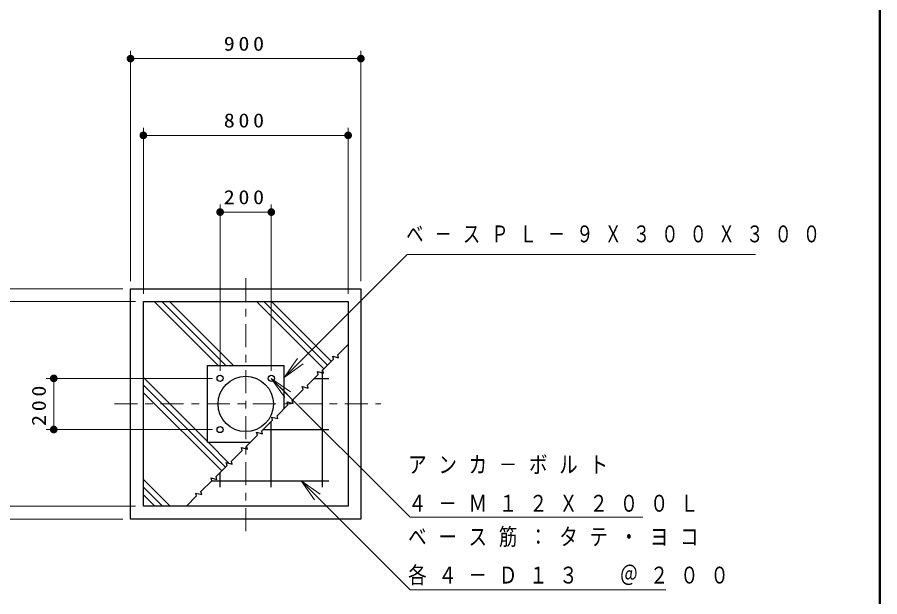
# Model space of a CAD drawing. Units: millimetres on the paper, with parts at other scales. Extents: x -365 to 10, y -38 to 257.
# Drawn here: x -112.3 to 0, y 40.7 to 116.3 of the extents above; entities that cross this region are included whole.
import ezdxf

# ---------------------------------------------------------------- set-up
doc = ezdxf.new("R2010")
doc.units = ezdxf.units.MM
doc.linetypes.add('USER2', pattern=[6, 3, -1, 1, -1])
doc.layers.add('LY_1', color=7, linetype='Continuous', lineweight=13)
doc.layers.add('LY_2', color=7, linetype='Continuous', lineweight=13)
doc.styles.add('ＭＳ ゴシック', font='')
doc.styles.get('ＭＳ ゴシック').set_extended_font_data('MS Gothic')

# ---------------------------------------------------------------- blocks, each defined once
blk = doc.blocks.new('filled_dot')
at = {"color": 0, "linetype": 'Continuous', "lineweight": -2, "const_width": 1.25}
blk.add_lwpolyline([(-0.625, 0, 1), (0.625, 0, 1)], format="xyb", close=True, dxfattribs=at)

msp = doc.modelspace()

# ---------------------------------------------------------------- linework, layer by layer
at = {"layer": 'LY_1'}
for p, q in [((-97.563, 81.862), (-97.563, 111.862)), ((-67.563, 81.862), (-67.563, 111.862)), ((-97.563, 110.862), (-67.563, 110.862)), ((-95.897, 80.196), (-95.897, 101.862)), ((-69.23, 80.196), (-69.23, 101.862)), ((-95.897, 100.862), (-69.23, 100.862)), ((-85.897, 70.196), (-85.897, 91.862)), ((-79.23, 70.196), (-79.23, 91.862)), ((-85.897, 90.862), (-79.23, 90.862)), ((-98.563, 80.862), (-128.563, 80.862)), ((-96.897, 79.196), (-118.563, 79.196)), ((-86.136, 70.862), (-94.469, 79.196)), ((-85.146, 70.862), (-93.479, 79.196)), ((-84.156, 70.862), (-92.489, 79.196)), ((-72.403, 70.423), (-81.176, 79.196)), ((-71.908, 70.918), (-80.186, 79.196)), ((-71.413, 71.413), (-79.196, 79.196)), ((-77.57, 69.305), (-75.802, 71.78)), ((-77.57, 69.305), (-75.449, 71.426)), ((-75.095, 71.073), (-77.57, 69.305)), ((-86.897, 69.196), (-108.563, 69.196)), ((-107.563, 62.529), (-107.563, 69.196)), ((-87.563, 60.976), (-95.897, 69.309)), ((-79.23, 69.196), (-77.109, 67.074)), ((-79.23, 69.196), (-76.755, 67.428)), ((-77.462, 66.721), (-79.23, 69.196)), ((-85.201, 57.624), (-95.897, 68.319)), ((-85.696, 57.129), (-95.897, 67.329)), ((-86.897, 62.529), (-108.563, 62.529)), ((-84.706, 58.119), (-87.45, 60.862)), ((-92.41, 52.529), (-95.897, 56.016)), ((-75.361, 55.862), (-73.24, 53.741)), ((-75.361, 55.862), (-72.887, 54.095)), ((-73.594, 53.388), (-75.361, 55.862)), ((-93.4, 52.529), (-95.897, 55.026)), ((-94.39, 52.529), (-95.897, 54.036)), ((-96.897, 52.529), (-118.563, 52.529)), ((-98.563, 50.862), (-128.563, 50.862))]:
    msp.add_line(p, q, dxfattribs=at)
at = {"layer": 'LY_1', "linetype": 'USER2'}
for p, q in [((-82.563, 49.274), (-82.563, 82.684)), ((-99.646, 65.862), (-64.952, 65.862))]:
    msp.add_line(p, q, dxfattribs=at)
at = {"layer": 'LY_1', "lineweight": 25}
for p, q in [((-97.563, 50.862), (-97.563, 80.862)), ((-97.563, 80.862), (-67.563, 80.862)), ((-67.563, 80.862), (-67.563, 50.862)), ((-95.897, 52.529), (-95.897, 79.196)), ((-95.897, 79.196), (-69.23, 79.196)), ((-69.23, 79.196), (-69.23, 52.529)), ((-87.563, 60.862), (-87.563, 70.862)), ((-87.563, 70.862), (-77.563, 70.862)), ((-77.563, 65.262), (-77.563, 70.862)), ((-72.563, 55.029), (-72.563, 70.262)), ((-73.63, 69.196), (-71.73, 69.196)), ((-79.23, 55.029), (-79.23, 63.596)), ((-80.297, 62.529), (-71.73, 62.529)), ((-87.563, 60.862), (-81.963, 60.862)), ((-85.897, 55.029), (-85.897, 56.929)), ((-86.963, 55.862), (-71.73, 55.862)), ((-69.23, 52.529), (-95.897, 52.529)), ((-67.563, 50.862), (-97.563, 50.862))]:
    msp.add_line(p, q, dxfattribs=at)
at = {"layer": 'LY_1'}
for points in [[(-77.57, 69.305), (-61.546, 85.329), (-16.165, 85.329)], [(-79.23, 69.196), (-61.134, 51.1), (-30.869, 51.1)], [(-75.361, 55.862), (-61.134, 41.635), (-27.869, 41.635)]]:
    msp.add_lwpolyline(points, dxfattribs=at)
at = {"layer": 'LY_1', "lineweight": 25}
msp.add_lwpolyline([(-90.297, 52.529), (-88.956, 53.87), (-89.059, 54.256), (-88.286, 54.049), (-88.39, 54.436), (-86.976, 55.85), (-87.079, 56.236), (-86.307, 56.029), (-86.41, 56.416), (-84.996, 57.83), (-85.099, 58.216), (-84.327, 58.009), (-84.43, 58.396), (-83.016, 59.81), (-83.119, 60.196), (-82.347, 59.989), (-82.45, 60.375), (-81.036, 61.79), (-81.14, 62.176), (-80.367, 61.969), (-80.47, 62.355), (-79.056, 63.77), (-79.16, 64.156), (-78.387, 63.949), (-78.49, 64.335), (-77.076, 65.749), (-77.18, 66.136), (-76.407, 65.929), (-76.511, 66.315), (-75.096, 67.729), (-75.2, 68.116), (-74.427, 67.909), (-74.531, 68.295), (-73.116, 69.709), (-73.22, 70.096), (-72.447, 69.889), (-72.551, 70.275), (-71.137, 71.689), (-71.24, 72.075), (-70.467, 71.868), (-70.571, 72.255), (-69.23, 73.596)], dxfattribs=at)
for centre, radius in [((-85.897, 69.196), 0.4), ((-82.563, 65.862), 3.605), ((-79.23, 69.196), 0.4), ((-85.897, 62.529), 0.4)]:
    msp.add_circle(centre, radius, dxfattribs=at)
at = {"layer": 'LY_2', "lineweight": 50}
msp.add_line((0, 0), (0, 257), dxfattribs=at)

# ---------------------------------------------------------------- block references
at = {"layer": 'LY_1', "xscale": 0.4, "yscale": 0.4}
for p in [(-97.563, 110.862), (-95.897, 100.862), (-85.897, 90.862)]:
    msp.add_blockref('filled_dot', p, dxfattribs=at)
for p, rotation in [((-67.563, 110.862), 180), ((-69.23, 100.862), 180), ((-79.23, 90.862), 180), ((-107.563, 69.196), 270), ((-107.563, 62.529), 90)]:
    msp.add_blockref('filled_dot', p, dxfattribs=dict(at, rotation=rotation))

# ---------------------------------------------------------------- texts
at = {"layer": 'LY_1', "style": 'ＭＳ ゴシック'}
for s, insert, char_height, attachment_point in [('\\T1.33;\\W1.15;900', (-82.563, 111.862), 1.833, 8), ('\\T1.33;\\W1.15;800', (-82.563, 101.862), 1.833, 8), ('\\T1.33;\\W1.15;200', (-82.563, 91.862), 1.833, 8), ('\\T1.64;\\W0.75;ベ－スＰＬ－９Ｘ３００Ｘ３００', (-61.66, 87.979), 2.199, 4), ('\\T1.64;\\W0.8;アンカ－ボルト', (-61.405, 57.9), 2.199, 4), ('\\T1.64;\\W0.8;４－Ｍ１２Ｘ２００Ｌ', (-61.405, 52.9), 2.199, 4), ('\\T1.64;\\W0.8;ベース筋：タテ・ヨコ', (-61.412, 48.435), 2.199, 4), ('\\T1.64;\\W0.8;各４－Ｄ１３\u3000＠２００', (-61.412, 43.435), 2.199, 4)]:
    msp.add_mtext(s, dxfattribs=dict(at, insert=insert, char_height=char_height, attachment_point=attachment_point))
at = {"layer": 'LY_1', "insert": (-108.563, 65.862), "char_height": 1.833, "attachment_point": 8, "rotation": 90, "style": 'ＭＳ ゴシック'}
msp.add_mtext('\\T1.33;\\W1.15;200', dxfattribs=at)

doc.saveas('drawing.dxf')
